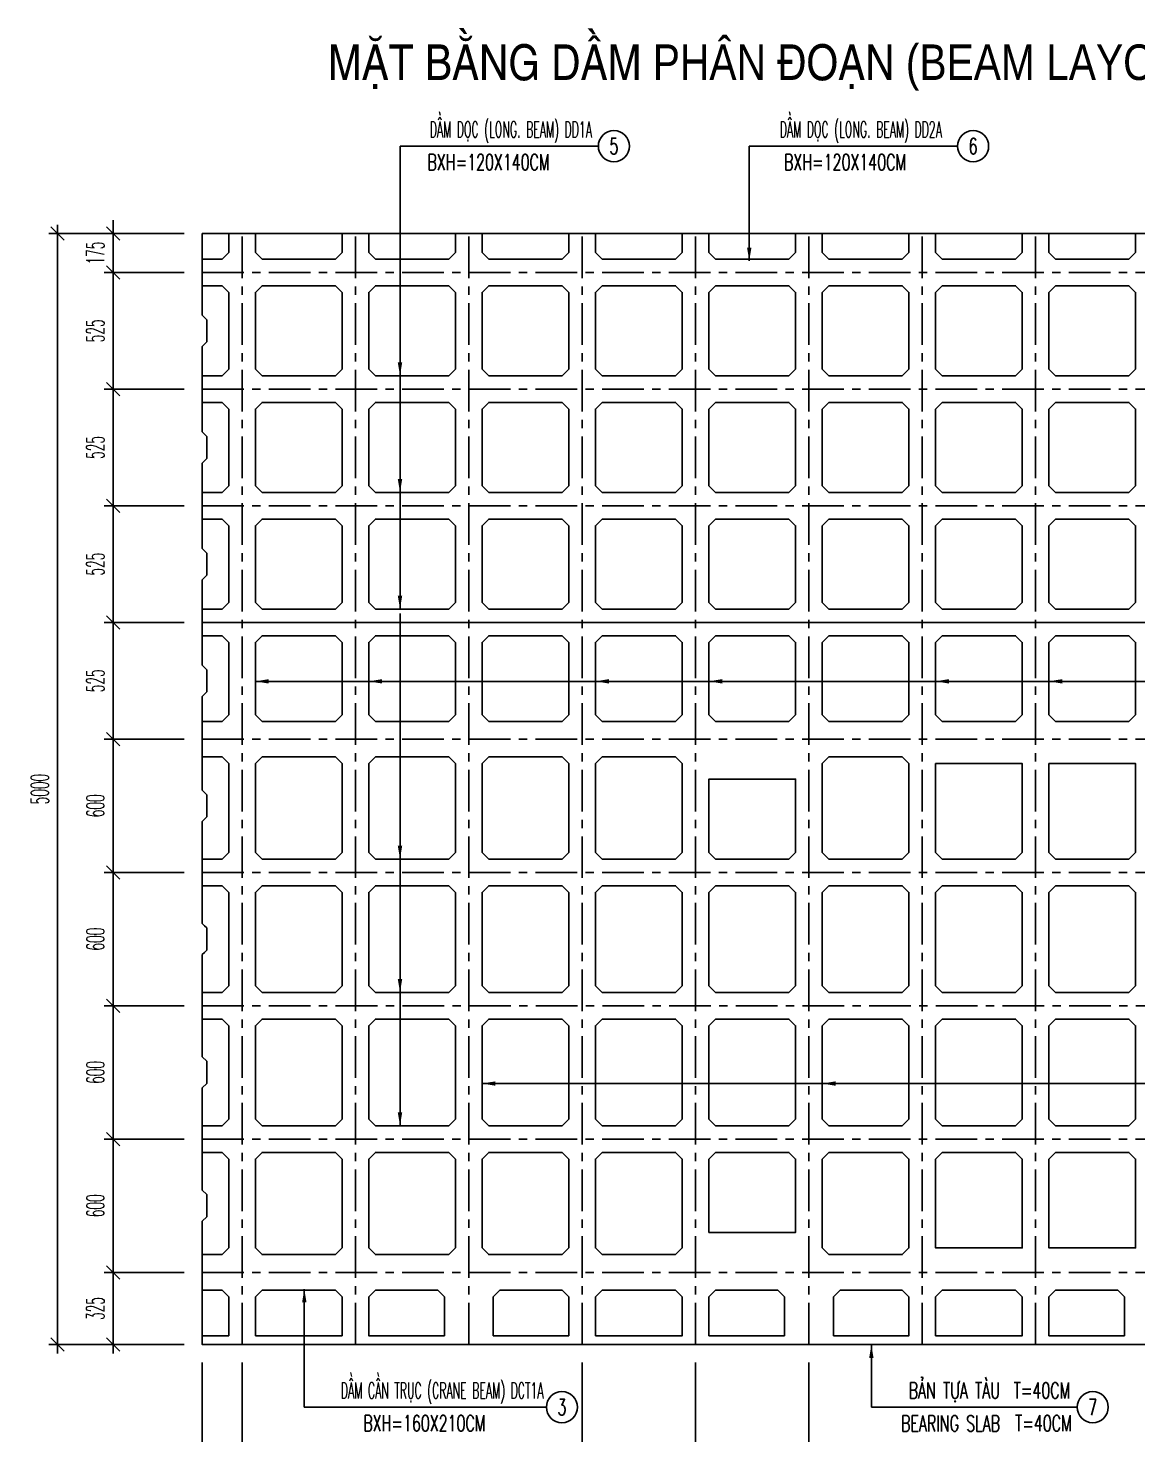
# Model space of a CAD drawing. Extents: x -687 to 941179, y -259 to 135874.
# Drawn here: x 793186 to 798178, y 95453 to 101784 of the extents above; entities that cross this region are included whole.
import ezdxf
from ezdxf.enums import TextEntityAlignment as Align

# ---------------------------------------------------------------- set-up
doc = ezdxf.new("R2010")
doc.units = 0
doc.header["$MEASUREMENT"] = 0
doc.header["$PDMODE"] = 3
doc.linetypes.add('CENTER', pattern=[2, 1.25, -0.25, 0.25, -0.25])
doc.layers.get('0').update_dxf_attribs({"color": 6, "linetype": 'CONTINUOUS'})
doc.layers.get('DEFPOINTS').update_dxf_attribs({"linetype": 'CONTINUOUS'})
for name, color, linetype in [('Khung', 1, 'CONTINUOUS'), ('Kich thuoc', 2, 'CONTINUOUS'), ('Net vang', 2, 'CONTINUOUS'), ('Text', 4, 'CONTINUOUS'), ('Tim', 8, 'CENTER')]:
    doc.layers.add(name, color=color, linetype=linetype)
doc.styles.add('Hung', font='Vharialn.ttf')
doc.styles.add('Kichthuoc', font='romans.shx', dxfattribs={"width": 0.5})
doc.styles.get("Standard").update_dxf_attribs({"font": 'vnsimpleh.shx', "width": 0.65})
doc.dimstyles.new('Dim 400', dxfattribs={"dimscale": 400, "dimtxt": 0.2, "dimasz": 0.15, "dimexe": 0.1, "dimexo": 0.2, "dimgap": 0.1, "dimtad": 1, "dimdec": 0, "dimlfac": -1, "dimzin": 0, "dimdsep": 46, "dimtxsty": 'Kichthuoc', "dimblk": 'OBLIQUE', "dimcen": 0.1, "dimdle": 0.1, "dimclrd": 2, "dimclre": 2, "dimclrt": 4, "dimadec": 0, "dimazin": 0, "dimtfac": 1, "dimtdec": 0, "dimtix": 1, "dimtmove": 2, "dimatfit": 3, "dimfxl": 1, "dimtolj": 1, "dimtzin": 0, "dimarcsym": 0})
doc.dimstyles.new('Le 400', dxfattribs={"dimscale": 400, "dimtxt": 0.2, "dimasz": 0.15, "dimexe": 0.1, "dimexo": 0.2, "dimgap": 0.1, "dimtad": 1, "dimdec": 0, "dimzin": 0, "dimdsep": 46, "dimtxsty": 'Kichthuoc', "dimblk": 'ARCHTICK', "dimcen": 0, "dimdle": 0.1, "dimclrd": 4, "dimclre": 4, "dimclrt": 256, "dimadec": 0, "dimazin": 0, "dimtfac": 1, "dimtdec": 0, "dimtix": 1, "dimtmove": 2, "dimatfit": 3, "dimfxl": 1, "dimtolj": 1, "dimtzin": 0, "dimarcsym": 0})

# ---------------------------------------------------------------- blocks, each defined once
blk = doc.blocks.new('_Oblique')
at = {"color": 0, "linetype": 'ByBlock', "lineweight": -2}
blk.add_line((-0.5, -0.5), (0.5, 0.5), dxfattribs=at)
blk = doc.blocks.new('*D236')
at = {"layer": 'DEFPOINTS', "color": 0}
for p in [(794148.1, 95859.3), (794658.1, 95437.8), (794658.1, 95178.2)]:
    blk.add_point(p, dxfattribs=at)
at = {"layer": 'Kich thuoc', "color": 2, "lineweight": -2}
for p, q in [((794148.1, 95779.3), (794148.1, 95138.2)), ((794658.1, 95357.8), (794658.1, 95138.2)), ((794108.1, 95178.2), (794698.1, 95178.2))]:
    blk.add_line(p, q, dxfattribs=at)
at = {"layer": 'Kich thuoc', "color": 2, "lineweight": -2, "xscale": 60, "yscale": 60, "zscale": 60, "rotation": 180}
blk.add_blockref('_Oblique', (794148.1, 95178.2), dxfattribs=at)
at = {"layer": 'Kich thuoc', "color": 2, "lineweight": -2, "xscale": 60, "yscale": 60, "zscale": 60}
blk.add_blockref('_Oblique', (794658.1, 95178.2), dxfattribs=at)
at = {"layer": 'Kich thuoc', "color": 4, "insert": (794403.1, 95258.2), "char_height": 80, "attachment_point": 5, "style": 'Kichthuoc'}
blk.add_mtext('\\A1;510', dxfattribs=at)
blk = doc.blocks.new('*D237')
at = {"layer": 'DEFPOINTS', "color": 0}
for p in [(793969.1, 95859.3), (794148.1, 95859.3), (794148.1, 95178.2)]:
    blk.add_point(p, dxfattribs=at)
at = {"layer": 'Kich thuoc', "color": 2, "lineweight": -2}
for p, q in [((793969.1, 95779.3), (793969.1, 95138.2)), ((794148.1, 95779.3), (794148.1, 95138.2)), ((793929.1, 95178.2), (794188.1, 95178.2))]:
    blk.add_line(p, q, dxfattribs=at)
at = {"layer": 'Kich thuoc', "color": 2, "lineweight": -2, "xscale": 60, "yscale": 60, "zscale": 60, "rotation": 180}
blk.add_blockref('_Oblique', (793969.1, 95178.2), dxfattribs=at)
at = {"layer": 'Kich thuoc', "color": 2, "lineweight": -2, "xscale": 60, "yscale": 60, "zscale": 60}
blk.add_blockref('_Oblique', (794148.1, 95178.2), dxfattribs=at)
at = {"layer": 'Kich thuoc', "color": 4, "insert": (794058.6, 95258.2), "char_height": 80, "attachment_point": 5, "style": 'Kichthuoc'}
blk.add_mtext('\\A1;179', dxfattribs=at)
blk = doc.blocks.new('*D239')
at = {"layer": 'DEFPOINTS', "color": 0}
for p in [(795678.1, 95859.3), (795168.1, 95437.8), (795678.1, 95178.2)]:
    blk.add_point(p, dxfattribs=at)
at = {"layer": 'Kich thuoc', "color": 2, "lineweight": -2}
for p, q in [((795678.1, 95779.3), (795678.1, 95138.2)), ((795168.1, 95357.8), (795168.1, 95138.2)), ((795128.1, 95178.2), (795718.1, 95178.2))]:
    blk.add_line(p, q, dxfattribs=at)
at = {"layer": 'Kich thuoc', "color": 2, "lineweight": -2, "xscale": 60, "yscale": 60, "zscale": 60, "rotation": 180}
blk.add_blockref('_Oblique', (795168.1, 95178.2), dxfattribs=at)
at = {"layer": 'Kich thuoc', "color": 2, "lineweight": -2, "xscale": 60, "yscale": 60, "zscale": 60}
blk.add_blockref('_Oblique', (795678.1, 95178.2), dxfattribs=at)
at = {"layer": 'Kich thuoc', "color": 4, "insert": (795423.1, 95258.2), "char_height": 80, "attachment_point": 5, "style": 'Kichthuoc'}
blk.add_mtext('\\A1;510', dxfattribs=at)
blk = doc.blocks.new('*D240')
at = {"layer": 'DEFPOINTS', "color": 0}
for p in [(795678.1, 95859.3), (796188.1, 95859.3), (796188.1, 95178.2)]:
    blk.add_point(p, dxfattribs=at)
at = {"layer": 'Kich thuoc', "color": 2, "lineweight": -2}
for p, q in [((795678.1, 95779.3), (795678.1, 95138.2)), ((796188.1, 95779.3), (796188.1, 95138.2)), ((795638.1, 95178.2), (796228.1, 95178.2))]:
    blk.add_line(p, q, dxfattribs=at)
at = {"layer": 'Kich thuoc', "color": 2, "lineweight": -2, "xscale": 60, "yscale": 60, "zscale": 60, "rotation": 180}
blk.add_blockref('_Oblique', (795678.1, 95178.2), dxfattribs=at)
at = {"layer": 'Kich thuoc', "color": 2, "lineweight": -2, "xscale": 60, "yscale": 60, "zscale": 60}
blk.add_blockref('_Oblique', (796188.1, 95178.2), dxfattribs=at)
at = {"layer": 'Kich thuoc', "color": 4, "insert": (795933.1, 95258.2), "char_height": 80, "attachment_point": 5, "style": 'Kichthuoc'}
blk.add_mtext('\\A1;510', dxfattribs=at)
blk = doc.blocks.new('*D241')
at = {"layer": 'DEFPOINTS', "color": 0}
for p in [(796188.1, 95859.3), (796698.1, 95859.3), (796698.1, 95178.2)]:
    blk.add_point(p, dxfattribs=at)
at = {"layer": 'Kich thuoc', "color": 2, "lineweight": -2}
for p, q in [((796188.1, 95779.3), (796188.1, 95138.2)), ((796698.1, 95779.3), (796698.1, 95138.2)), ((796148.1, 95178.2), (796738.1, 95178.2))]:
    blk.add_line(p, q, dxfattribs=at)
at = {"layer": 'Kich thuoc', "color": 2, "lineweight": -2, "xscale": 60, "yscale": 60, "zscale": 60, "rotation": 180}
blk.add_blockref('_Oblique', (796188.1, 95178.2), dxfattribs=at)
at = {"layer": 'Kich thuoc', "color": 2, "lineweight": -2, "xscale": 60, "yscale": 60, "zscale": 60}
blk.add_blockref('_Oblique', (796698.1, 95178.2), dxfattribs=at)
at = {"layer": 'Kich thuoc', "color": 4, "insert": (796443.1, 95258.2), "char_height": 80, "attachment_point": 5, "style": 'Kichthuoc'}
blk.add_mtext('\\A1;510', dxfattribs=at)
blk = doc.blocks.new('*D235')
at = {"layer": 'DEFPOINTS', "color": 0}
for p in [(793969.1, 95859.3), (801467.1, 95859.3), (801467.1, 94928.2)]:
    blk.add_point(p, dxfattribs=at)
at = {"layer": 'Kich thuoc', "color": 2, "lineweight": -2}
for p, q in [((793969.1, 95779.3), (793969.1, 94888.2)), ((801467.1, 95779.3), (801467.1, 94888.2)), ((793929.1, 94928.2), (801507.1, 94928.2))]:
    blk.add_line(p, q, dxfattribs=at)
at = {"layer": 'Kich thuoc', "color": 2, "lineweight": -2, "xscale": 60, "yscale": 60, "zscale": 60, "rotation": 180}
blk.add_blockref('_Oblique', (793969.1, 94928.2), dxfattribs=at)
at = {"layer": 'Kich thuoc', "color": 2, "lineweight": -2, "xscale": 60, "yscale": 60, "zscale": 60}
blk.add_blockref('_Oblique', (801467.1, 94928.2), dxfattribs=at)
at = {"layer": 'Kich thuoc', "color": 4, "insert": (797718.1, 95008.2), "char_height": 80, "attachment_point": 5, "style": 'Kichthuoc'}
blk.add_mtext('\\A1;7498', dxfattribs=at)
blk = doc.blocks.new('_ArchTick')
at = {"color": 0, "linetype": 'ByBlock', "const_width": 0.15}
blk.add_lwpolyline([(-0.5, -0.5), (0.5, 0.5)], dxfattribs=at)
blk = doc.blocks.new('*D247')
at = {"layer": 'DEFPOINTS', "color": 0}
for p in [(793318.1, 100859.3), (793968.1, 100859.3), (793968.1, 95859.3)]:
    blk.add_point(p, dxfattribs=at)
at = {"layer": 'Kich thuoc', "color": 2, "lineweight": -2}
for p, q in [((793888.1, 100859.3), (793278.1, 100859.3)), ((793318.1, 95819.3), (793318.1, 100899.3)), ((793888.1, 95859.3), (793278.1, 95859.3))]:
    blk.add_line(p, q, dxfattribs=at)
at = {"layer": 'Kich thuoc', "color": 2, "lineweight": -2, "xscale": 60, "yscale": 60, "zscale": 60}
for p, rotation in [((793318.1, 100859.3), 90), ((793318.1, 95859.3), 270)]:
    blk.add_blockref('_Oblique', p, dxfattribs=dict(at, rotation=rotation))
at = {"layer": 'Kich thuoc', "color": 4, "insert": (793238.1, 98359.3), "char_height": 80, "attachment_point": 5, "rotation": 90, "style": 'Kichthuoc'}
blk.add_mtext('\\A1;5000', dxfattribs=at)
blk = doc.blocks.new('*D248')
at = {"layer": 'DEFPOINTS', "color": 0}
for p in [(793568.1, 100859.3), (793968.1, 100859.3), (793968.1, 100684.3)]:
    blk.add_point(p, dxfattribs=at)
at = {"layer": 'Kich thuoc', "color": 2, "lineweight": -2}
for p, q in [((793568.1, 100859.3), (793568.1, 100919.3)), ((793888.1, 100859.3), (793528.1, 100859.3)), ((793568.1, 100684.3), (793568.1, 100859.3)), ((793888.1, 100684.3), (793528.1, 100684.3)), ((793568.1, 100684.3), (793568.1, 100624.3))]:
    blk.add_line(p, q, dxfattribs=at)
at = {"layer": 'Kich thuoc', "color": 2, "lineweight": -2, "xscale": 60, "yscale": 60, "zscale": 60}
for p, rotation in [((793568.1, 100859.3), 270), ((793568.1, 100684.3), 90)]:
    blk.add_blockref('_Oblique', p, dxfattribs=dict(at, rotation=rotation))
at = {"layer": 'Kich thuoc', "color": 4, "insert": (793488.1, 100771.8), "char_height": 80, "attachment_point": 5, "rotation": 90, "style": 'Kichthuoc'}
blk.add_mtext('\\A1;175', dxfattribs=at)
blk = doc.blocks.new('*D249')
at = {"layer": 'DEFPOINTS', "color": 0}
for p in [(793568.1, 100684.3), (793968.1, 100684.3), (793968.1, 100159.3)]:
    blk.add_point(p, dxfattribs=at)
at = {"layer": 'Kich thuoc', "color": 2, "lineweight": -2}
for p, q in [((793568.1, 100119.3), (793568.1, 100724.3)), ((793888.1, 100684.3), (793528.1, 100684.3)), ((793888.1, 100159.3), (793528.1, 100159.3))]:
    blk.add_line(p, q, dxfattribs=at)
at = {"layer": 'Kich thuoc', "color": 2, "lineweight": -2, "xscale": 60, "yscale": 60, "zscale": 60}
for p, rotation in [((793568.1, 100684.3), 90), ((793568.1, 100159.3), 270)]:
    blk.add_blockref('_Oblique', p, dxfattribs=dict(at, rotation=rotation))
at = {"layer": 'Kich thuoc', "color": 4, "insert": (793488.1, 100421.8), "char_height": 80, "attachment_point": 5, "rotation": 90, "style": 'Kichthuoc'}
blk.add_mtext('\\A1;525', dxfattribs=at)
blk = doc.blocks.new('*D250')
at = {"layer": 'DEFPOINTS', "color": 0}
for p in [(793568.1, 100159.3), (793968.1, 100159.3), (793968.1, 99634.3)]:
    blk.add_point(p, dxfattribs=at)
at = {"layer": 'Kich thuoc', "color": 2, "lineweight": -2}
for p, q in [((793888.1, 100159.3), (793528.1, 100159.3)), ((793568.1, 99594.3), (793568.1, 100199.3)), ((793888.1, 99634.3), (793528.1, 99634.3))]:
    blk.add_line(p, q, dxfattribs=at)
at = {"layer": 'Kich thuoc', "color": 2, "lineweight": -2, "xscale": 60, "yscale": 60, "zscale": 60}
for p, rotation in [((793568.1, 100159.3), 90), ((793568.1, 99634.3), 270)]:
    blk.add_blockref('_Oblique', p, dxfattribs=dict(at, rotation=rotation))
at = {"layer": 'Kich thuoc', "color": 4, "insert": (793488.1, 99896.8), "char_height": 80, "attachment_point": 5, "rotation": 90, "style": 'Kichthuoc'}
blk.add_mtext('\\A1;525', dxfattribs=at)
blk = doc.blocks.new('*D251')
at = {"layer": 'DEFPOINTS', "color": 0}
for p in [(793568.1, 99634.3), (793968.1, 99634.3), (793968.1, 99109.3)]:
    blk.add_point(p, dxfattribs=at)
at = {"layer": 'Kich thuoc', "color": 2, "lineweight": -2}
for p, q in [((793568.1, 99069.3), (793568.1, 99674.3)), ((793888.1, 99634.3), (793528.1, 99634.3)), ((793888.1, 99109.3), (793528.1, 99109.3))]:
    blk.add_line(p, q, dxfattribs=at)
at = {"layer": 'Kich thuoc', "color": 2, "lineweight": -2, "xscale": 60, "yscale": 60, "zscale": 60}
for p, rotation in [((793568.1, 99634.3), 90), ((793568.1, 99109.3), 270)]:
    blk.add_blockref('_Oblique', p, dxfattribs=dict(at, rotation=rotation))
at = {"layer": 'Kich thuoc', "color": 4, "insert": (793488.1, 99371.8), "char_height": 80, "attachment_point": 5, "rotation": 90, "style": 'Kichthuoc'}
blk.add_mtext('\\A1;525', dxfattribs=at)
blk = doc.blocks.new('*D252')
at = {"layer": 'DEFPOINTS', "color": 0}
for p in [(793568.1, 98584.3), (793968.1, 98584.3), (793968.1, 97984.3)]:
    blk.add_point(p, dxfattribs=at)
at = {"layer": 'Kich thuoc', "color": 2, "lineweight": -2}
for p, q in [((793888.1, 98584.3), (793528.1, 98584.3)), ((793568.1, 97944.3), (793568.1, 98624.3)), ((793888.1, 97984.3), (793528.1, 97984.3))]:
    blk.add_line(p, q, dxfattribs=at)
at = {"layer": 'Kich thuoc', "color": 2, "lineweight": -2, "xscale": 60, "yscale": 60, "zscale": 60}
for p, rotation in [((793568.1, 98584.3), 90), ((793568.1, 97984.3), 270)]:
    blk.add_blockref('_Oblique', p, dxfattribs=dict(at, rotation=rotation))
at = {"layer": 'Kich thuoc', "color": 4, "insert": (793488.1, 98284.3), "char_height": 80, "attachment_point": 5, "rotation": 90, "style": 'Kichthuoc'}
blk.add_mtext('\\A1;600', dxfattribs=at)
blk = doc.blocks.new('*D253')
at = {"layer": 'DEFPOINTS', "color": 0}
for p in [(793568.1, 97984.3), (793968.1, 97984.3), (793968.1, 97384.3)]:
    blk.add_point(p, dxfattribs=at)
at = {"layer": 'Kich thuoc', "color": 2, "lineweight": -2}
for p, q in [((793568.1, 97344.3), (793568.1, 98024.3)), ((793888.1, 97984.3), (793528.1, 97984.3)), ((793888.1, 97384.3), (793528.1, 97384.3))]:
    blk.add_line(p, q, dxfattribs=at)
at = {"layer": 'Kich thuoc', "color": 2, "lineweight": -2, "xscale": 60, "yscale": 60, "zscale": 60}
for p, rotation in [((793568.1, 97984.3), 90), ((793568.1, 97384.3), 270)]:
    blk.add_blockref('_Oblique', p, dxfattribs=dict(at, rotation=rotation))
at = {"layer": 'Kich thuoc', "color": 4, "insert": (793488.1, 97684.3), "char_height": 80, "attachment_point": 5, "rotation": 90, "style": 'Kichthuoc'}
blk.add_mtext('\\A1;600', dxfattribs=at)
blk = doc.blocks.new('*D254')
at = {"layer": 'DEFPOINTS', "color": 0}
for p in [(793568.1, 97384.3), (793968.1, 97384.3), (793968.1, 96784.3)]:
    blk.add_point(p, dxfattribs=at)
at = {"layer": 'Kich thuoc', "color": 2, "lineweight": -2}
for p, q in [((793888.1, 97384.3), (793528.1, 97384.3)), ((793568.1, 96744.3), (793568.1, 97424.3)), ((793888.1, 96784.3), (793528.1, 96784.3))]:
    blk.add_line(p, q, dxfattribs=at)
at = {"layer": 'Kich thuoc', "color": 2, "lineweight": -2, "xscale": 60, "yscale": 60, "zscale": 60}
for p, rotation in [((793568.1, 97384.3), 90), ((793568.1, 96784.3), 270)]:
    blk.add_blockref('_Oblique', p, dxfattribs=dict(at, rotation=rotation))
at = {"layer": 'Kich thuoc', "color": 4, "insert": (793488.1, 97084.3), "char_height": 80, "attachment_point": 5, "rotation": 90, "style": 'Kichthuoc'}
blk.add_mtext('\\A1;600', dxfattribs=at)
blk = doc.blocks.new('*D255')
at = {"layer": 'DEFPOINTS', "color": 0}
for p in [(793568.1, 96784.3), (793968.1, 96784.3), (793968.1, 96184.3)]:
    blk.add_point(p, dxfattribs=at)
at = {"layer": 'Kich thuoc', "color": 2, "lineweight": -2}
for p, q in [((793568.1, 96144.3), (793568.1, 96824.3)), ((793888.1, 96784.3), (793528.1, 96784.3)), ((793888.1, 96184.3), (793528.1, 96184.3))]:
    blk.add_line(p, q, dxfattribs=at)
at = {"layer": 'Kich thuoc', "color": 2, "lineweight": -2, "xscale": 60, "yscale": 60, "zscale": 60}
for p, rotation in [((793568.1, 96784.3), 90), ((793568.1, 96184.3), 270)]:
    blk.add_blockref('_Oblique', p, dxfattribs=dict(at, rotation=rotation))
at = {"layer": 'Kich thuoc', "color": 4, "insert": (793488.1, 96484.3), "char_height": 80, "attachment_point": 5, "rotation": 90, "style": 'Kichthuoc'}
blk.add_mtext('\\A1;600', dxfattribs=at)
blk = doc.blocks.new('*D256')
at = {"layer": 'DEFPOINTS', "color": 0}
for p in [(793568.1, 96184.3), (793968.1, 96184.3), (793968.1, 95859.3)]:
    blk.add_point(p, dxfattribs=at)
at = {"layer": 'Kich thuoc', "color": 2, "lineweight": -2}
for p, q in [((793888.1, 96184.3), (793528.1, 96184.3)), ((793568.1, 95819.3), (793568.1, 96224.3)), ((793888.1, 95859.3), (793528.1, 95859.3))]:
    blk.add_line(p, q, dxfattribs=at)
at = {"layer": 'Kich thuoc', "color": 2, "lineweight": -2, "xscale": 60, "yscale": 60, "zscale": 60}
for p, rotation in [((793568.1, 96184.3), 90), ((793568.1, 95859.3), 270)]:
    blk.add_blockref('_Oblique', p, dxfattribs=dict(at, rotation=rotation))
at = {"layer": 'Kich thuoc', "color": 4, "insert": (793488.1, 96021.8), "char_height": 80, "attachment_point": 5, "rotation": 90, "style": 'Kichthuoc'}
blk.add_mtext('\\A1;325', dxfattribs=at)
blk = doc.blocks.new('*D257')
at = {"layer": 'DEFPOINTS', "color": 0}
for p in [(793968.1, 99109.3), (793568.1, 98584.3), (793968.1, 98584.3)]:
    blk.add_point(p, dxfattribs=at)
at = {"layer": 'Kich thuoc', "color": 2, "lineweight": -2}
for p, q in [((793568.1, 99149.3), (793568.1, 98544.3)), ((793888.1, 99109.3), (793528.1, 99109.3)), ((793888.1, 98584.3), (793528.1, 98584.3))]:
    blk.add_line(p, q, dxfattribs=at)
at = {"layer": 'Kich thuoc', "color": 2, "lineweight": -2, "xscale": 60, "yscale": 60, "zscale": 60}
for p, rotation in [((793568.1, 99109.3), 90), ((793568.1, 98584.3), 270)]:
    blk.add_blockref('_Oblique', p, dxfattribs=dict(at, rotation=rotation))
at = {"layer": 'Kich thuoc', "color": 4, "insert": (793488.1, 98846.8), "char_height": 80, "attachment_point": 5, "rotation": 90, "style": 'Kichthuoc'}
blk.add_mtext('\\A1;525', dxfattribs=at)

msp = doc.modelspace()

# ---------------------------------------------------------------- linework, layer by layer
for points in [[(793969.1, 100744.3), (793969.1, 100744.3), (794058.1, 100744.3), (794088.1, 100774.3), (794088.1, 100859.3)], [(794208.1, 100859.3), (794208.1, 100774.3), (794238.1, 100744.3), (794568.1, 100744.3), (794598.1, 100774.3), (794598.1, 100859.3)], [(794718.1, 100859.3), (794718.1, 100774.3), (794748.1, 100744.3), (795078.1, 100744.3), (795108.1, 100774.3), (795108.1, 100859.3)], [(795228.1, 100859.3), (795228.1, 100774.3), (795258.1, 100744.3), (795588.1, 100744.3), (795618.1, 100774.3), (795618.1, 100859.3)], [(795738.1, 100859.3), (795738.1, 100774.3), (795768.1, 100744.3), (796098.1, 100744.3), (796128.1, 100774.3), (796128.1, 100859.3)], [(796248.1, 100859.3), (796248.1, 100774.3), (796278.1, 100744.3), (796608.1, 100744.3), (796638.1, 100774.3), (796638.1, 100859.3)], [(796758.1, 100859.3), (796758.1, 100774.3), (796788.1, 100744.3), (797118.1, 100744.3), (797148.1, 100774.3), (797148.1, 100859.3)], [(797268.1, 100859.3), (797268.1, 100774.3), (797298.1, 100744.3), (797628.1, 100744.3), (797658.1, 100774.3), (797658.1, 100859.3)], [(797778.1, 100859.3), (797778.1, 100774.3), (797808.1, 100744.3), (798138.1, 100744.3), (798168.1, 100774.3), (798168.1, 100859.3)], [(793969.1, 100624.3), (793969.1, 100624.3), (794058.1, 100624.3), (794088.1, 100594.3), (794088.1, 100249.3), (794058.1, 100219.3), (793969.1, 100219.3)], [(793969.1, 100099.3), (794058.1, 100099.3), (794088.1, 100069.3), (794088.1, 99724.3), (794058.1, 99694.3), (793969.1, 99694.3)], [(793969.1, 99169.3), (794058.1, 99169.3), (794088.1, 99199.3), (794088.1, 99544.3), (794058.1, 99574.3), (793969.1, 99574.3)], [(793969.1, 99049.3), (794058.1, 99049.3), (794088.1, 99019.3), (794088.1, 98694.3), (794058.1, 98664.3), (793969.1, 98664.3)], [(793969.1, 98504.3), (794058.1, 98504.3), (794088.1, 98474.3), (794088.1, 98074.3), (794058.1, 98044.3), (793969.1, 98044.3)], [(793970.1, 97924.3), (794058.1, 97924.3), (794088.1, 97894.3), (794088.1, 97474.3), (794058.1, 97444.3), (793970.1, 97444.3)], [(793970.1, 97324.3), (794058.1, 97324.3), (794088.1, 97294.3), (794088.1, 96874.3), (794058.1, 96844.3), (793970.1, 96844.3)], [(793969.1, 96724.3), (794058.1, 96724.3), (794088.1, 96694.3), (794088.1, 96294.3), (794058.1, 96264.3), (793969.1, 96264.3)], [(795108.1, 96294.3), (795108.1, 96694.3), (795078.1, 96724.3), (794748.1, 96724.3), (794718.1, 96694.3), (794718.1, 96294.3), (794748.1, 96264.3), (795078.1, 96264.3), (795078.1, 96264.3), (795108.1, 96294.3)], [(795228.1, 96294.3), (795228.1, 96694.3), (795258.1, 96724.3), (795588.1, 96724.3), (795618.1, 96694.3), (795618.1, 96294.3), (795588.1, 96264.3), (795258.1, 96264.3), (795258.1, 96264.3), (795228.1, 96294.3)], [(796638.1, 96374.3), (796638.1, 96694.3), (796608.1, 96724.3), (796278.1, 96724.3), (796248.1, 96694.3), (796248.1, 96364.3), (796278.1, 96364.3), (796638.1, 96364.3), (796638.1, 96364.3), (796638.1, 96374.3)], [(796758.1, 96294.3), (796758.1, 96694.3), (796788.1, 96724.3), (797118.1, 96724.3), (797148.1, 96694.3), (797148.1, 96294.3), (797118.1, 96264.3), (796788.1, 96264.3), (796788.1, 96264.3), (796758.1, 96294.3)], [(798168.1, 96294.3), (798168.1, 96694.3), (798138.1, 96724.3), (797808.1, 96724.3), (797778.1, 96694.3), (797778.1, 96294.3), (797808.1, 96294.3), (798118.1, 96294.3), (798168.1, 96294.3), (798168.1, 96294.3)], [(793969.1, 96104.3), (794058.1, 96104.3), (794088.1, 96074.3), (794088.1, 95899.3), (793969.1, 95899.3)], [(794208.1, 95899.3), (794598.1, 95899.3), (794598.1, 96074.3), (794568.1, 96104.3), (794238.1, 96104.3), (794208.1, 96074.3), (794208.1, 95899.3)], [(795058.1, 95899.3), (794718.1, 95899.3), (794718.1, 96074.3), (794748.1, 96104.3), (795028.1, 96104.3), (795058.1, 96074.3), (795058.1, 95899.3)], [(795278.1, 95899.3), (795618.1, 95899.3), (795618.1, 96074.3), (795588.1, 96104.3), (795308.1, 96104.3), (795278.1, 96074.3), (795278.1, 95899.3)], [(795738.1, 95899.3), (796128.1, 95899.3), (796128.1, 96074.3), (796098.1, 96104.3), (795768.1, 96104.3), (795738.1, 96074.3), (795738.1, 95899.3)], [(796588.1, 95899.3), (796248.1, 95899.3), (796248.1, 96074.3), (796278.1, 96104.3), (796558.1, 96104.3), (796588.1, 96074.3), (796588.1, 95899.3)], [(796808.1, 95899.3), (797148.1, 95899.3), (797148.1, 96074.3), (797118.1, 96104.3), (796838.1, 96104.3), (796808.1, 96074.3), (796808.1, 95899.3)], [(797268.1, 95899.3), (797658.1, 95899.3), (797658.1, 96074.3), (797628.1, 96104.3), (797298.1, 96104.3), (797268.1, 96074.3), (797268.1, 95899.3)], [(798118.1, 95899.3), (797778.1, 95899.3), (797778.1, 96074.3), (797808.1, 96104.3), (798088.1, 96104.3), (798118.1, 96074.3), (798118.1, 95899.3)]]:
    msp.add_lwpolyline(points)
for points in [[(794568.1, 100219.3), (794238.1, 100219.3), (794208.1, 100249.3), (794208.1, 100594.3), (794238.1, 100624.3), (794568.1, 100624.3), (794598.1, 100594.3), (794598.1, 100249.3)], [(795078.1, 100219.3), (794748.1, 100219.3), (794718.1, 100249.3), (794718.1, 100594.3), (794748.1, 100624.3), (795078.1, 100624.3), (795108.1, 100594.3), (795108.1, 100249.3)], [(795588.1, 100219.3), (795258.1, 100219.3), (795228.1, 100249.3), (795228.1, 100594.3), (795258.1, 100624.3), (795588.1, 100624.3), (795618.1, 100594.3), (795618.1, 100249.3)], [(796098.1, 100219.3), (795768.1, 100219.3), (795738.1, 100249.3), (795738.1, 100594.3), (795768.1, 100624.3), (796098.1, 100624.3), (796128.1, 100594.3), (796128.1, 100249.3)], [(796608.1, 100219.3), (796278.1, 100219.3), (796248.1, 100249.3), (796248.1, 100594.3), (796278.1, 100624.3), (796608.1, 100624.3), (796638.1, 100594.3), (796638.1, 100249.3)], [(797118.1, 100219.3), (796788.1, 100219.3), (796758.1, 100249.3), (796758.1, 100594.3), (796788.1, 100624.3), (797118.1, 100624.3), (797148.1, 100594.3), (797148.1, 100249.3)], [(797628.1, 100219.3), (797298.1, 100219.3), (797268.1, 100249.3), (797268.1, 100594.3), (797298.1, 100624.3), (797628.1, 100624.3), (797658.1, 100594.3), (797658.1, 100249.3)], [(798138.1, 100219.3), (797808.1, 100219.3), (797778.1, 100249.3), (797778.1, 100594.3), (797808.1, 100624.3), (798138.1, 100624.3), (798168.1, 100594.3), (798168.1, 100249.3)], [(794568.1, 99694.3), (794238.1, 99694.3), (794208.1, 99724.3), (794208.1, 100069.3), (794238.1, 100099.3), (794568.1, 100099.3), (794598.1, 100069.3), (794598.1, 99724.3)], [(795078.1, 99694.3), (794748.1, 99694.3), (794718.1, 99724.3), (794718.1, 100069.3), (794748.1, 100099.3), (795078.1, 100099.3), (795108.1, 100069.3), (795108.1, 99724.3)], [(795588.1, 99694.3), (795258.1, 99694.3), (795228.1, 99724.3), (795228.1, 100069.3), (795258.1, 100099.3), (795588.1, 100099.3), (795618.1, 100069.3), (795618.1, 99724.3)], [(796098.1, 99694.3), (795768.1, 99694.3), (795738.1, 99724.3), (795738.1, 100069.3), (795768.1, 100099.3), (796098.1, 100099.3), (796128.1, 100069.3), (796128.1, 99724.3)], [(796608.1, 99694.3), (796278.1, 99694.3), (796248.1, 99724.3), (796248.1, 100069.3), (796278.1, 100099.3), (796608.1, 100099.3), (796638.1, 100069.3), (796638.1, 99724.3)], [(797118.1, 99694.3), (796788.1, 99694.3), (796758.1, 99724.3), (796758.1, 100069.3), (796788.1, 100099.3), (797118.1, 100099.3), (797148.1, 100069.3), (797148.1, 99724.3)], [(797628.1, 99694.3), (797298.1, 99694.3), (797268.1, 99724.3), (797268.1, 100069.3), (797298.1, 100099.3), (797628.1, 100099.3), (797658.1, 100069.3), (797658.1, 99724.3)], [(798138.1, 99694.3), (797808.1, 99694.3), (797778.1, 99724.3), (797778.1, 100069.3), (797808.1, 100099.3), (798138.1, 100099.3), (798168.1, 100069.3), (798168.1, 99724.3)], [(794568.1, 99574.3), (794238.1, 99574.3), (794208.1, 99544.3), (794208.1, 99199.3), (794238.1, 99169.3), (794568.1, 99169.3), (794598.1, 99199.3), (794598.1, 99544.3)], [(795078.1, 99574.3), (794748.1, 99574.3), (794718.1, 99544.3), (794718.1, 99199.3), (794748.1, 99169.3), (795078.1, 99169.3), (795108.1, 99199.3), (795108.1, 99544.3)], [(795588.1, 99574.3), (795258.1, 99574.3), (795228.1, 99544.3), (795228.1, 99199.3), (795258.1, 99169.3), (795588.1, 99169.3), (795618.1, 99199.3), (795618.1, 99544.3)], [(796098.1, 99574.3), (795768.1, 99574.3), (795738.1, 99544.3), (795738.1, 99199.3), (795768.1, 99169.3), (796098.1, 99169.3), (796128.1, 99199.3), (796128.1, 99544.3)], [(796608.1, 99574.3), (796278.1, 99574.3), (796248.1, 99544.3), (796248.1, 99199.3), (796278.1, 99169.3), (796608.1, 99169.3), (796638.1, 99199.3), (796638.1, 99544.3)], [(797118.1, 99574.3), (796788.1, 99574.3), (796758.1, 99544.3), (796758.1, 99199.3), (796788.1, 99169.3), (797118.1, 99169.3), (797148.1, 99199.3), (797148.1, 99544.3)], [(797628.1, 99574.3), (797298.1, 99574.3), (797268.1, 99544.3), (797268.1, 99199.3), (797298.1, 99169.3), (797628.1, 99169.3), (797658.1, 99199.3), (797658.1, 99544.3)], [(798138.1, 99574.3), (797808.1, 99574.3), (797778.1, 99544.3), (797778.1, 99199.3), (797808.1, 99169.3), (798138.1, 99169.3), (798168.1, 99199.3), (798168.1, 99544.3)], [(794568.1, 98664.3), (794238.1, 98664.3), (794208.1, 98694.3), (794208.1, 99019.3), (794238.1, 99049.3), (794568.1, 99049.3), (794598.1, 99019.3), (794598.1, 98694.3)], [(795078.1, 98664.3), (794748.1, 98664.3), (794718.1, 98694.3), (794718.1, 99019.3), (794748.1, 99049.3), (795078.1, 99049.3), (795108.1, 99019.3), (795108.1, 98694.3)], [(795588.1, 98664.3), (795258.1, 98664.3), (795228.1, 98694.3), (795228.1, 99019.3), (795258.1, 99049.3), (795588.1, 99049.3), (795618.1, 99019.3), (795618.1, 98694.3)], [(796098.1, 98664.3), (795768.1, 98664.3), (795738.1, 98694.3), (795738.1, 99019.3), (795768.1, 99049.3), (796098.1, 99049.3), (796128.1, 99019.3), (796128.1, 98694.3)], [(796608.1, 98664.3), (796278.1, 98664.3), (796248.1, 98694.3), (796248.1, 99019.3), (796278.1, 99049.3), (796608.1, 99049.3), (796638.1, 99019.3), (796638.1, 98694.3)], [(797118.1, 98664.3), (796788.1, 98664.3), (796758.1, 98694.3), (796758.1, 99019.3), (796788.1, 99049.3), (797118.1, 99049.3), (797148.1, 99019.3), (797148.1, 98694.3)], [(797628.1, 98664.3), (797298.1, 98664.3), (797268.1, 98694.3), (797268.1, 99019.3), (797298.1, 99049.3), (797628.1, 99049.3), (797658.1, 99019.3), (797658.1, 98694.3)], [(798138.1, 98664.3), (797808.1, 98664.3), (797778.1, 98694.3), (797778.1, 99019.3), (797808.1, 99049.3), (798138.1, 99049.3), (798168.1, 99019.3), (798168.1, 98694.3)], [(794568.1, 98044.3), (794238.1, 98044.3), (794208.1, 98074.3), (794208.1, 98474.3), (794238.1, 98504.3), (794568.1, 98504.3), (794598.1, 98474.3), (794598.1, 98074.3)], [(795078.1, 98044.3), (794748.1, 98044.3), (794718.1, 98074.3), (794718.1, 98474.3), (794748.1, 98504.3), (795078.1, 98504.3), (795108.1, 98474.3), (795108.1, 98074.3)], [(795588.1, 98044.3), (795258.1, 98044.3), (795228.1, 98074.3), (795228.1, 98474.3), (795258.1, 98504.3), (795588.1, 98504.3), (795618.1, 98474.3), (795618.1, 98074.3)], [(796098.1, 98044.3), (795768.1, 98044.3), (795738.1, 98074.3), (795738.1, 98474.3), (795768.1, 98504.3), (796098.1, 98504.3), (796128.1, 98474.3), (796128.1, 98074.3)], [(797118.1, 98044.3), (796788.1, 98044.3), (796758.1, 98074.3), (796758.1, 98474.3), (796788.1, 98504.3), (797118.1, 98504.3), (797148.1, 98474.3), (797148.1, 98074.3)], [(797628.1, 98044.3), (797298.1, 98044.3), (797268.1, 98074.3), (797268.1, 98474.3), (797298.1, 98474.3), (797658.1, 98474.3), (797658.1, 98444.3), (797658.1, 98074.3)], [(798138.1, 98044.3), (797808.1, 98044.3), (797778.1, 98074.3), (797778.1, 98474.3), (797808.1, 98474.3), (798168.1, 98474.3), (798168.1, 98444.3), (798168.1, 98074.3)], [(796608.1, 98044.3), (796278.1, 98044.3), (796248.1, 98074.3), (796248.1, 98404.3), (796278.1, 98404.3), (796638.1, 98404.3), (796638.1, 98374.3), (796638.1, 98074.3)], [(794568.1, 97444.3), (794238.1, 97444.3), (794208.1, 97474.3), (794208.1, 97894.3), (794238.1, 97924.3), (794568.1, 97924.3), (794598.1, 97894.3), (794598.1, 97474.3)], [(795078.1, 97444.3), (794748.1, 97444.3), (794718.1, 97474.3), (794718.1, 97894.3), (794748.1, 97924.3), (795078.1, 97924.3), (795108.1, 97894.3), (795108.1, 97474.3)], [(795588.1, 97444.3), (795258.1, 97444.3), (795228.1, 97474.3), (795228.1, 97894.3), (795258.1, 97924.3), (795588.1, 97924.3), (795618.1, 97894.3), (795618.1, 97474.3)], [(796098.1, 97444.3), (795768.1, 97444.3), (795738.1, 97474.3), (795738.1, 97894.3), (795768.1, 97924.3), (796098.1, 97924.3), (796128.1, 97894.3), (796128.1, 97474.3)], [(796608.1, 97444.3), (796278.1, 97444.3), (796248.1, 97474.3), (796248.1, 97894.3), (796278.1, 97924.3), (796608.1, 97924.3), (796638.1, 97894.3), (796638.1, 97474.3)], [(797118.1, 97444.3), (796788.1, 97444.3), (796758.1, 97474.3), (796758.1, 97894.3), (796788.1, 97924.3), (797118.1, 97924.3), (797148.1, 97894.3), (797148.1, 97474.3)], [(797628.1, 97444.3), (797298.1, 97444.3), (797268.1, 97474.3), (797268.1, 97894.3), (797298.1, 97924.3), (797628.1, 97924.3), (797658.1, 97894.3), (797658.1, 97474.3)], [(798138.1, 97444.3), (797808.1, 97444.3), (797778.1, 97474.3), (797778.1, 97894.3), (797808.1, 97924.3), (798138.1, 97924.3), (798168.1, 97894.3), (798168.1, 97474.3)], [(794568.1, 96844.3), (794238.1, 96844.3), (794208.1, 96874.3), (794208.1, 97294.3), (794238.1, 97324.3), (794568.1, 97324.3), (794598.1, 97294.3), (794598.1, 96874.3)], [(795078.1, 96844.3), (794748.1, 96844.3), (794718.1, 96874.3), (794718.1, 97294.3), (794748.1, 97324.3), (795078.1, 97324.3), (795108.1, 97294.3), (795108.1, 96874.3)], [(795588.1, 96844.3), (795258.1, 96844.3), (795228.1, 96874.3), (795228.1, 97294.3), (795258.1, 97324.3), (795588.1, 97324.3), (795618.1, 97294.3), (795618.1, 96874.3)], [(796098.1, 96844.3), (795768.1, 96844.3), (795738.1, 96874.3), (795738.1, 97294.3), (795768.1, 97324.3), (796098.1, 97324.3), (796128.1, 97294.3), (796128.1, 96874.3)], [(796608.1, 96844.3), (796278.1, 96844.3), (796248.1, 96874.3), (796248.1, 97294.3), (796278.1, 97324.3), (796608.1, 97324.3), (796638.1, 97294.3), (796638.1, 96874.3)], [(797118.1, 96844.3), (796788.1, 96844.3), (796758.1, 96874.3), (796758.1, 97294.3), (796788.1, 97324.3), (797118.1, 97324.3), (797148.1, 97294.3), (797148.1, 96874.3)], [(797628.1, 96844.3), (797298.1, 96844.3), (797268.1, 96874.3), (797268.1, 97294.3), (797298.1, 97324.3), (797628.1, 97324.3), (797658.1, 97294.3), (797658.1, 96874.3)], [(798138.1, 96844.3), (797808.1, 96844.3), (797778.1, 96874.3), (797778.1, 97294.3), (797808.1, 97324.3), (798138.1, 97324.3), (798168.1, 97294.3), (798168.1, 96874.3)], [(794568.1, 96264.3), (794238.1, 96264.3), (794208.1, 96294.3), (794208.1, 96694.3), (794238.1, 96724.3), (794568.1, 96724.3), (794598.1, 96694.3), (794598.1, 96294.3)], [(796098.1, 96264.3), (795768.1, 96264.3), (795738.1, 96294.3), (795738.1, 96694.3), (795768.1, 96724.3), (796098.1, 96724.3), (796128.1, 96694.3), (796128.1, 96294.3)], [(797628.1, 96294.3), (797298.1, 96294.3), (797268.1, 96294.3), (797268.1, 96694.3), (797298.1, 96724.3), (797628.1, 96724.3), (797658.1, 96694.3), (797658.1, 96294.3)]]:
    msp.add_lwpolyline(points, close=True)
at = {"layer": 'Khung'}
msp.add_lwpolyline([(801467.1, 95859.3), (793969.1, 95859.3), (793969.1, 96414.3), (793989.1, 96434.3), (793989.1, 96534.3), (793969.1, 96554.3), (793969.1, 96814.3), (793969.1, 96814.3), (793969.1, 96814.3), (793969.1, 96954.3), (793969.1, 96954.3), (793969.1, 96954.3), (793969.1, 97014.3), (793989.1, 97034.3), (793989.1, 97134.3), (793969.1, 97154.3), (793969.1, 97614.3), (793979.1, 97624.3), (793989.1, 97634.3), (793989.1, 97734.3), (793979.1, 97744.3), (793969.1, 97754.3), (793969.1, 98214.3), (793989.1, 98234.3), (793989.1, 98334.3), (793969.1, 98354.3), (793969.1, 98776.8), (793979.1, 98786.8), (793989.1, 98796.8), (793989.1, 98896.8), (793979.1, 98906.8), (793969.1, 98916.8), (793969.1, 99301.8), (793989.1, 99321.8), (793989.1, 99421.8), (793969.1, 99441.8), (793969.1, 99826.8), (793979.1, 99836.8), (793989.1, 99846.8), (793989.1, 99946.8), (793979.1, 99956.8), (793969.1, 99966.8), (793969.1, 100351.8), (793989.1, 100371.8), (793989.1, 100471.8), (793969.1, 100491.8), (793969.1, 100859.3), (793969.1, 100859.3), (801467.1, 100859.3)], dxfattribs=at)
at = {"layer": 'Net vang'}
for centre in [(795820.9, 101252.9), (797436.9, 101252.9), (795587, 95577.8), (797975.1, 95577.8)]:
    msp.add_circle(centre, 70, dxfattribs=at)
at = {"layer": 'Tim', "ltscale": 150}
for p, q in [((794148.1, 95859.3), (794148.1, 100859.3)), ((794658.1, 95859.3), (794658.1, 100859.3)), ((795168.1, 95859.3), (795168.1, 100859.3)), ((795678.1, 95859.3), (795678.1, 100859.3)), ((796188.1, 95859.3), (796188.1, 100859.3)), ((796698.1, 95859.3), (796698.1, 100859.3)), ((797208.1, 95859.3), (797208.1, 100859.3)), ((797718.1, 95859.3), (797718.1, 100859.3)), ((793968.1, 100684.3), (801468.1, 100684.3)), ((793968.1, 100159.3), (801468.1, 100159.3)), ((793968.1, 99634.3), (801468.1, 99634.3)), ((801468.1, 99109.3), (793968.1, 99109.3)), ((793968.1, 99109.3), (801468.1, 99109.3)), ((793968.1, 97984.3), (801468.1, 97984.3)), ((793969.1, 97384.3), (801467.1, 97384.3)), ((793968.1, 96784.3), (801468.1, 96784.3))]:
    msp.add_line(p, q, dxfattribs=at)
at = {"layer": 'Tim', "color": 1, "ltscale": 150}
for p, q in [((793968.1, 98584.3), (801468.1, 98584.3)), ((793968.1, 96184.3), (801468.1, 96184.3))]:
    msp.add_line(p, q, dxfattribs=at)

# ---------------------------------------------------------------- texts
at = {"layer": 'Text', "style": 'Hung'}
msp.add_text('MÆt b»ng dÇm ph©n ®o¹n (beam layout section) 2 to section 9', height=160, dxfattribs=at).set_placement((797718.1, 101550.6), align=Align.CENTER)
at = {"layer": 'Text'}
for s, width, p in [('dÇm däc (long. beam) dd1a', 0.5, (795721.7, 101292.3)), ('dÇm däc (long. beam) dd2a', 0.5, (797296.3, 101292.3)), ('bXh=120X140cm', 0.65, (795531.9, 101144.6)), ('bXh=120X140cm', 0.65, (797135.9, 101144.6)), ('dÇm cÇn trôc (crane beam) dct1a', 0.5, (795504, 95617.2)), ('b¶n tùa tµu', 0.65, (797558.2, 95617.2)), ('t=40cm', 0.65, (797874.4, 95617.2)), ('bXh=160X210cm', 0.65, (795243.3, 95469.5)), ('bearing slab', 0.65, (797558.2, 95468.7)), ('t=40cm', 0.65, (797880.9, 95469.5))]:
    msp.add_text(s, height=72, dxfattribs=dict(at, width=width)).set_placement(p, align=Align.RIGHT)
at = {"layer": 'Text', "width": 0.65}
for s, p in [('5', (795820.9, 101252.9)), ('6', (797436.9, 101252.9)), ('3', (795587, 95577.8)), ('7', (797975.1, 95577.8))]:
    msp.add_text(s, height=72, dxfattribs=at).set_placement(p, align=Align.MIDDLE)

# ---------------------------------------------------------------- dimensions: what is measured, and where the dimension line sits
at = {"layer": 'Kich thuoc'}
for base, p1, p2, angle, picture, middle in [((793568.1, 100859.3), (793968.1, 100684.3), (793968.1, 100859.3), 90, '*D248', (793488.1, 100771.8)), ((793318.1, 100859.3), (793968.1, 95859.3), (793968.1, 100859.3), 90, '*D247', (793238.1, 98359.3)), ((793568.1, 100684.3), (793968.1, 100159.3), (793968.1, 100684.3), 90, '*D249', (793488.1, 100421.8)), ((793568.1, 100159.3), (793968.1, 99634.3), (793968.1, 100159.3), 90, '*D250', (793488.1, 99896.8)), ((793568.1, 99634.3), (793968.1, 99109.3), (793968.1, 99634.3), 90, '*D251', (793488.1, 99371.8)), ((793568.1, 98584.3), (793968.1, 99109.3), (793968.1, 98584.3), 270, '*D257', (793488.1, 98846.8)), ((793568.1, 98584.3), (793968.1, 97984.3), (793968.1, 98584.3), 90, '*D252', (793488.1, 98284.3)), ((793568.1, 97984.3), (793968.1, 97384.3), (793968.1, 97984.3), 90, '*D253', (793488.1, 97684.3)), ((793568.1, 97384.3), (793968.1, 96784.3), (793968.1, 97384.3), 90, '*D254', (793488.1, 97084.3)), ((793568.1, 96784.3), (793968.1, 96184.3), (793968.1, 96784.3), 90, '*D255', (793488.1, 96484.3)), ((793568.1, 96184.3), (793968.1, 95859.3), (793968.1, 96184.3), 90, '*D256', (793488.1, 96021.8))]:
    dim = msp.add_linear_dim(base=base, p1=p1, p2=p2, angle=angle, dimstyle='Dim 400', dxfattribs=at)
    dim.commit()
    dim.dimension.update_dxf_attribs({"geometry": picture, "text_midpoint": middle})
for base, p1, p2, picture, middle in [((794148.1, 95178.2), (793969.1, 95859.3), (794148.1, 95859.3), '*D237', (794058.6, 95258.2)), ((801467.1, 94928.2), (793969.1, 95859.3), (801467.1, 95859.3), '*D235', (797718.1, 95008.2)), ((794658.1, 95178.2), (794148.1, 95859.3), (794658.1, 95437.8), '*D236', (794403.1, 95258.2)), ((795678.1, 95178.2), (795168.1, 95437.8), (795678.1, 95859.3), '*D239', (795423.1, 95258.2)), ((796188.1, 95178.2), (795678.1, 95859.3), (796188.1, 95859.3), '*D240', (795933.1, 95258.2)), ((796698.1, 95178.2), (796188.1, 95859.3), (796698.1, 95859.3), '*D241', (796443.1, 95258.2))]:
    dim = msp.add_linear_dim(base=base, p1=p1, p2=p2, dimstyle='Dim 400', dxfattribs=at)
    dim.commit()
    dim.dimension.update_dxf_attribs({"geometry": picture, "text_midpoint": middle})

# ---------------------------------------------------------------- leaders
for points, dimstyle, override in [([(794858.6, 100219.3), (794858.6, 101252.9), (795750.9, 101252.9)], 'Le 400', {"dimtad": 0, "dimclrd": 256}), ([(796429.8, 100736.1), (796429.8, 101252.9), (797366.9, 101252.9)], 'Le 400', {"dimtad": 0, "dimclrd": 256}), ([(794858.6, 99694.3), (794858.6, 100639.3)], 'Le 400', {"dimtad": 0, "dimclrd": 256}), ([(794858.6, 99169.3), (794858.6, 99930.6)], 'Le 400', {"dimtad": 0, "dimclrd": 256}), ([(794858.6, 98044.3), (794858.6, 99149.3)], 'Le 400', {"dimtad": 0, "dimclrd": 256}), ([(794208.1, 98844.3), (797106.1, 98844.3)], 'Le 400', {"dimtad": 0, "dimclrd": 256}), ([(794718.1, 98844.3), (795618.1, 98844.3)], 'Dim 400', {"dimgap": 0.1, "dimtad": 0}), ([(795738.1, 98844.3), (798126.1, 98844.3)], 'Le 400', {"dimtad": 0, "dimclrd": 256}), ([(796248.1, 98844.3), (798636.1, 98844.3)], 'Le 400', {"dimtad": 0, "dimclrd": 256}), ([(797268.1, 98844.3), (799656.1, 98844.3)], 'Le 400', {"dimtad": 0, "dimclrd": 256}), ([(797778.1, 98844.3), (800166.1, 98844.3)], 'Le 400', {"dimtad": 0, "dimclrd": 256}), ([(794858.6, 97444.3), (794858.6, 98044.3)], 'Le 400', {"dimtad": 0, "dimclrd": 256}), ([(794858.6, 96844.3), (794858.6, 97924.3)], 'Le 400', {"dimtad": 0, "dimclrd": 256}), ([(795228.1, 97034.3), (798126.1, 97034.3)], 'Le 400', {"dimtad": 0, "dimclrd": 256}), ([(796758.1, 97034.3), (799656.1, 97034.3)], 'Le 400', {"dimtad": 0, "dimclrd": 256}), ([(794428.1, 96109.3), (794428.1, 95577.8), (795517, 95577.8)], 'Le 400', {"dimtad": 0, "dimclrd": 256}), ([(796979.2, 95859.3), (796979.2, 95577.8), (797905.1, 95577.8)], 'Le 400', {"dimtad": 0, "dimclrd": 256})]:
    msp.add_leader(points, dimstyle=dimstyle, override=override, dxfattribs=at)

doc.saveas('drawing.dxf')
